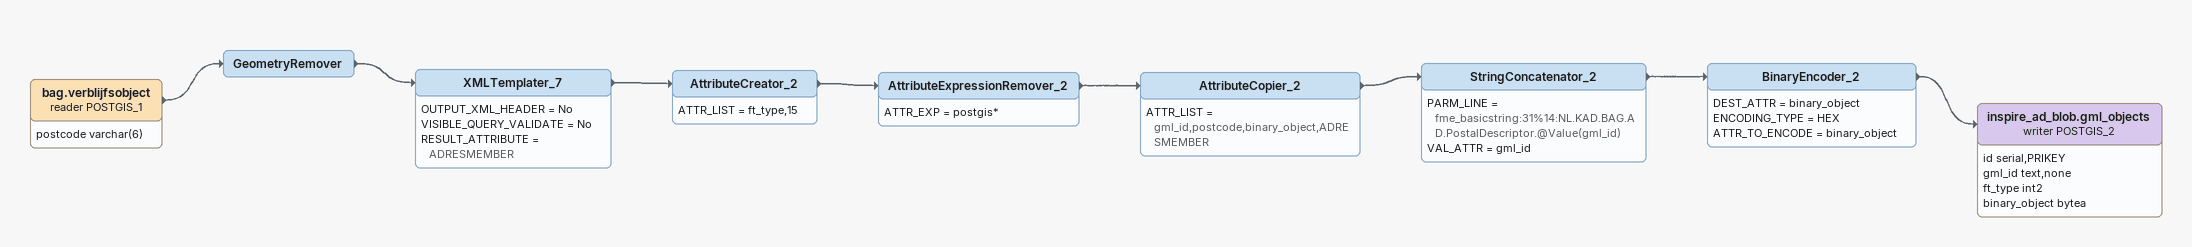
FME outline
bag.verblijfsobject (reader POSTGIS_1)
    attributes: postcode varchar(6)
    -> GeometryRemover
GeometryRemover
    -> XMLTemplater_7
XMLTemplater_7
    OUTPUT_XML_HEADER = No
    VISIBLE_QUERY_VALIDATE = No
    RESULT_ATTRIBUTE = ADRESMEMBER
    -> AttributeCreator_2
AttributeCreator_2
    ATTR_LIST = ft_type,15
    -> AttributeExpressionRemover_2
AttributeExpressionRemover_2
    ATTR_EXP = postgis*
    -> AttributeCopier_2
AttributeCopier_2
    ATTR_LIST = gml_id,postcode,binary_object,ADRESMEMBER
    -> StringConcatenator_2
StringConcatenator_2
    PARM_LINE = fme_basicstring:31%14:NL.KAD.BAG.AD.PostalDescriptor.@Value(gml_id)
    VAL_ATTR = gml_id
    -> BinaryEncoder_2
BinaryEncoder_2
    DEST_ATTR = binary_object
    ENCODING_TYPE = HEX
    ATTR_TO_ENCODE = binary_object
    -> inspire_ad_blob.gml_objects (writer POSTGIS_2)
inspire_ad_blob.gml_objects (writer POSTGIS_2)
    attributes: id serial,PRIKEY, gml_id text,none, ft_type int2, binary_object bytea
